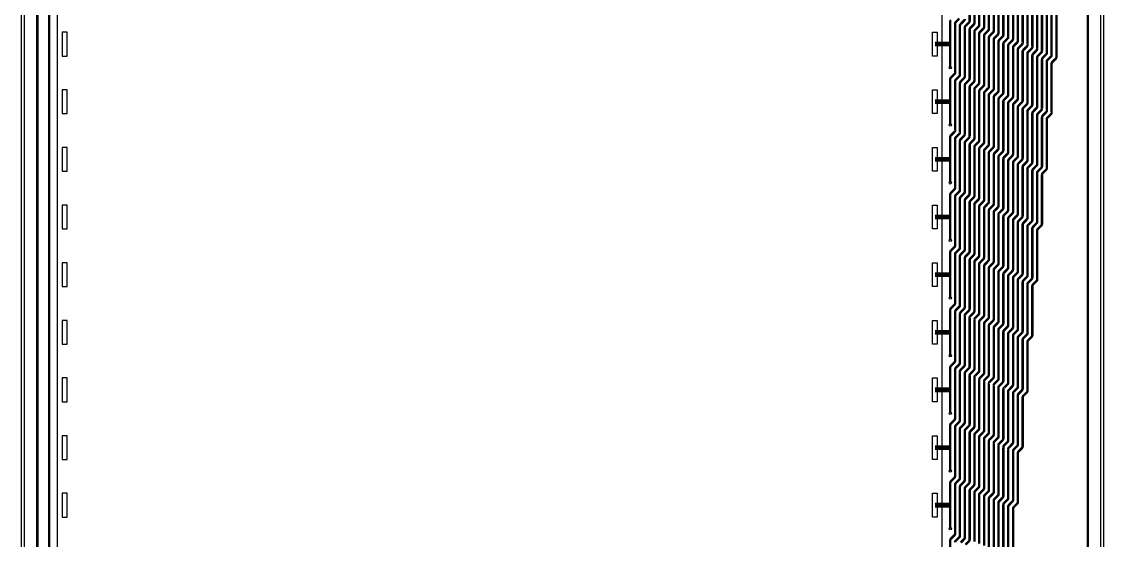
# Model space of a CAD drawing. Header units: millimetres. Extents: x 106 to 221, y -259 to -31.
# Drawn here: x 106.4 to 220.3, y -180.7 to -126.1 of the extents above; entities that cross this region are included whole.
import ezdxf

# ---------------------------------------------------------------- set-up
doc = ezdxf.new("R2010")
doc.units = ezdxf.units.MM
doc.header["$MEASUREMENT"] = 0
for name, color, linetype in [('17', 1, 'CONTINUOUS'), ('26', 7, 'CONTINUOUS'), ('9B Barrier', 82, 'CONTINUOUS')]:
    doc.layers.add(name, color=color, linetype=linetype)

msp = doc.modelspace()

# ---------------------------------------------------------------- linework, layer by layer
at = {"layer": '17', "const_width": 0.254}
for points in [[(162.85, -256.45), (108.32, -256.45, -0.414214), (108.07, -256.19), (108.07, -70.46, -0.414214), (108.32, -70.21), (147.48, -70.21, 0.414214), (147.73, -69.95), (147.73, -55.11, -0.152296), (147.78, -54.97), (150.81, -50.58, 0.152296), (150.85, -50.44), (150.85, -30.97)], [(175.35, -30.97), (175.35, -50.44, 0.152296), (175.4, -50.58), (178.43, -54.97, -0.152296), (178.47, -55.11), (178.47, -63.77, 0.052274), (178.48, -63.83), (178.74, -65.04, -0.052274), (178.74, -65.1), (178.74, -69.95, 0.414214), (179, -70.21), (218.38, -70.21, -0.414214), (218.64, -70.46), (218.64, -256.19, -0.414214), (218.38, -256.45), (163.85, -256.45)], [(109.32, -252.95), (109.32, -90.78, -0.414214)], [(204.17, -149.14), (204.17, -144.32, -0.198912), (204.25, -144.14), (204.61, -143.78, 0.198912), (204.68, -143.6), (204.68, -138.47, -0.198912), (204.76, -138.29), (205.12, -137.93, 0.198912), (205.19, -137.75), (205.19, -132.61, -0.198912), (205.27, -132.43), (205.62, -132.07, 0.198912), (205.7, -131.89), (205.7, -126.76, -0.198912), (205.77, -126.58), (206.13, -126.22, 0.198912), (206.21, -126.04), (206.21, -120.9, -0.198912)], [(204.17, -155.21), (204.17, -150.39, -0.198912), (204.25, -150.21), (204.61, -149.85, 0.198912), (204.68, -149.67), (204.68, -144.53, -0.198912), (204.76, -144.35), (205.12, -143.99, 0.198912), (205.19, -143.81), (205.19, -138.68, -0.198912), (205.27, -138.5), (205.62, -138.14, 0.198912), (205.7, -137.96), (205.7, -132.82, -0.198912), (205.77, -132.64), (206.13, -132.28, 0.198912), (206.21, -132.1), (206.21, -126.97, -0.198912), (206.28, -126.79), (206.64, -126.43, 0.198912), (206.71, -126.25), (206.71, -121.11, -0.198912)], [(204.17, -161.27), (204.17, -156.45, -0.198912), (204.25, -156.27), (204.61, -155.91, 0.198912), (204.68, -155.73), (204.68, -150.6, -0.198912), (204.76, -150.42), (205.12, -150.06, 0.198912), (205.19, -149.88), (205.19, -144.74, -0.198912), (205.27, -144.56), (205.62, -144.2, 0.198912), (205.7, -144.02), (205.7, -138.89, -0.198912), (205.77, -138.71), (206.13, -138.35, 0.198912), (206.21, -138.17), (206.21, -133.03, -0.198912), (206.28, -132.85), (206.64, -132.49, 0.198912), (206.71, -132.31), (206.71, -127.18, -0.198912), (206.79, -127), (207.15, -126.64, 0.198912), (207.22, -126.46), (207.22, -121.32, -0.198912)], [(204.17, -167.34), (204.17, -162.52, -0.198912), (204.25, -162.34), (204.61, -161.98, 0.198912), (204.68, -161.8), (204.68, -156.66, -0.198912), (204.76, -156.48), (205.12, -156.12, 0.198912), (205.19, -155.94), (205.19, -150.81, -0.198912), (205.27, -150.63), (205.62, -150.27, 0.198912), (205.7, -150.09), (205.7, -144.95, -0.198912), (205.77, -144.77), (206.13, -144.41, 0.198912), (206.21, -144.23), (206.21, -139.1, -0.198912), (206.28, -138.92), (206.64, -138.56, 0.198912), (206.71, -138.38), (206.71, -133.24, -0.198912), (206.79, -133.06), (207.15, -132.7, 0.198912), (207.22, -132.52), (207.22, -127.39, -0.198912), (207.3, -127.21), (207.66, -126.85, 0.198912), (207.73, -126.67), (207.73, -121.53, -0.198912)], [(204.17, -173.4), (204.17, -168.58, -0.198912), (204.25, -168.4), (204.61, -168.04, 0.198912), (204.68, -167.86), (204.68, -162.73, -0.198912), (204.76, -162.55), (205.12, -162.19, 0.198912), (205.19, -162.01), (205.19, -156.87, -0.198912), (205.27, -156.69), (205.62, -156.33, 0.198912), (205.7, -156.15), (205.7, -151.02, -0.198912), (205.77, -150.84), (206.13, -150.48, 0.198912), (206.21, -150.3), (206.21, -145.16, -0.198912), (206.28, -144.98), (206.64, -144.62, 0.198912), (206.71, -144.44), (206.71, -139.31, -0.198912), (206.79, -139.13), (207.15, -138.77, 0.198912), (207.22, -138.59), (207.22, -133.45, -0.198912), (207.3, -133.27), (207.66, -132.91, 0.198912), (207.73, -132.73), (207.73, -127.6, -0.198912), (207.81, -127.42), (208.16, -127.06, 0.198912), (208.24, -126.88), (208.24, -121.74, -0.198912)], [(204.17, -179.47), (204.17, -174.65, -0.198912), (204.25, -174.47), (204.61, -174.11, 0.198912), (204.68, -173.93), (204.68, -168.79, -0.198912), (204.76, -168.61), (205.12, -168.25, 0.198912), (205.19, -168.07), (205.19, -162.94, -0.198912), (205.27, -162.76), (205.62, -162.4, 0.198912), (205.7, -162.22), (205.7, -157.08, -0.198912), (205.77, -156.9), (206.13, -156.54, 0.198912), (206.21, -156.36), (206.21, -151.23, -0.198912), (206.28, -151.05), (206.64, -150.69, 0.198912), (206.71, -150.51), (206.71, -145.37, -0.198912), (206.79, -145.19), (207.15, -144.83, 0.198912), (207.22, -144.65), (207.22, -139.52, -0.198912), (207.3, -139.34), (207.66, -138.98, 0.198912), (207.73, -138.8), (207.73, -133.66, -0.198912), (207.81, -133.48), (208.16, -133.12, 0.198912), (208.24, -132.95), (208.24, -127.81, -0.198912), (208.31, -127.63), (208.67, -127.27, 0.198912), (208.75, -127.09), (208.75, -121.95, -0.198912)], [(204.17, -185.53), (204.17, -180.71, -0.198912), (204.25, -180.53), (204.61, -180.17, 0.198912), (204.68, -179.99), (204.68, -174.86, -0.198912), (204.76, -174.68), (205.12, -174.32, 0.198912), (205.19, -174.14), (205.19, -169, -0.198912), (205.27, -168.82), (205.62, -168.46, 0.198912), (205.7, -168.28), (205.7, -163.15, -0.198912), (205.77, -162.97), (206.13, -162.61, 0.198912), (206.21, -162.43), (206.21, -157.29, -0.198912), (206.28, -157.11), (206.64, -156.75, 0.198912), (206.71, -156.57), (206.71, -151.44, -0.198912), (206.79, -151.26), (207.15, -150.9, 0.198912), (207.22, -150.72), (207.22, -145.58, -0.198912), (207.3, -145.4), (207.66, -145.04, 0.198912), (207.73, -144.86), (207.73, -139.73, -0.198912), (207.81, -139.55), (208.16, -139.19, 0.198912), (208.24, -139.01), (208.24, -133.87, -0.198912), (208.31, -133.69), (208.67, -133.34, 0.198912), (208.75, -133.16), (208.75, -128.02, -0.198912), (208.82, -127.84), (209.18, -127.48, 0.198912), (209.25, -127.3), (209.25, -122.16, -0.198912)], [(204.68, -180.92, -0.198912), (204.76, -180.74), (205.12, -180.38, 0.198912), (205.19, -180.2), (205.19, -175.07, -0.198912), (205.27, -174.89), (205.62, -174.53, 0.198912), (205.7, -174.35), (205.7, -169.21, -0.198912), (205.77, -169.03), (206.13, -168.67, 0.198912), (206.21, -168.49), (206.21, -163.36, -0.198912), (206.28, -163.18), (206.64, -162.82, 0.198912), (206.71, -162.64), (206.71, -157.5, -0.198912), (206.79, -157.32), (207.15, -156.96, 0.198912), (207.22, -156.78), (207.22, -151.65, -0.198912), (207.3, -151.47), (207.66, -151.11, 0.198912), (207.73, -150.93), (207.73, -145.79, -0.198912), (207.81, -145.61), (208.16, -145.25, 0.198912), (208.24, -145.08), (208.24, -139.94, -0.198912), (208.31, -139.76), (208.67, -139.4, 0.198912), (208.75, -139.22), (208.75, -134.08, -0.198912), (208.82, -133.9), (209.18, -133.55, 0.198912), (209.25, -133.37), (209.25, -128.23, -0.198912), (209.33, -128.05), (209.69, -127.69, 0.198912), (209.76, -127.51), (209.76, -122.37, -0.198912)], [(205.27, -180.95), (205.62, -180.59, 0.198912), (205.7, -180.41), (205.7, -175.28, -0.198912), (205.77, -175.1), (206.13, -174.74, 0.198912), (206.21, -174.56), (206.21, -169.42, -0.198912), (206.28, -169.24), (206.64, -168.88, 0.198912), (206.71, -168.7), (206.71, -163.57, -0.198912), (206.79, -163.39), (207.15, -163.03, 0.198912), (207.22, -162.85), (207.22, -157.71, -0.198912), (207.3, -157.53), (207.66, -157.17, 0.198912), (207.73, -157), (207.73, -151.86, -0.198912), (207.81, -151.68), (208.16, -151.32, 0.198912), (208.24, -151.14), (208.24, -146, -0.198912), (208.31, -145.82), (208.67, -145.47, 0.198912), (208.75, -145.29), (208.75, -140.15, -0.198912), (208.82, -139.97), (209.18, -139.61, 0.198912), (209.25, -139.43), (209.25, -134.29, -0.198912), (209.33, -134.12), (209.69, -133.76, 0.198912), (209.76, -133.58), (209.76, -128.44, -0.198912), (209.84, -128.26), (210.2, -127.9, 0.198912), (210.27, -127.72), (210.27, -122.59, -0.198912)], [(205.77, -181.16), (206.13, -180.8, 0.198912), (206.21, -180.62), (206.21, -175.49, -0.198912), (206.28, -175.31), (206.64, -174.95, 0.198912), (206.71, -174.77), (206.71, -169.63, -0.198912), (206.79, -169.45), (207.15, -169.09, 0.198912), (207.22, -168.92), (207.22, -163.78, -0.198912), (207.3, -163.6), (207.66, -163.24, 0.198912), (207.73, -163.06), (207.73, -157.92, -0.198912), (207.81, -157.74), (208.16, -157.39, 0.198912), (208.24, -157.21), (208.24, -152.07, -0.198912), (208.31, -151.89), (208.67, -151.53, 0.198912), (208.75, -151.35), (208.75, -146.21, -0.198912), (208.82, -146.03), (209.18, -145.68, 0.198912), (209.25, -145.5), (209.25, -140.36, -0.198912), (209.33, -140.18), (209.69, -139.82, 0.198912), (209.76, -139.64), (209.76, -134.51, -0.198912), (209.84, -134.33), (210.2, -133.97, 0.198912), (210.27, -133.79), (210.27, -128.65, -0.198912), (210.35, -128.47), (210.7, -128.11, 0.198912), (210.78, -127.93), (210.78, -122.8, -0.198912)], [(206.71, -180.83), (206.71, -175.7, -0.198912), (206.79, -175.52), (207.15, -175.16, 0.198912), (207.22, -174.98), (207.22, -169.84, -0.198912), (207.3, -169.66), (207.66, -169.31, 0.198912), (207.73, -169.13), (207.73, -163.99, -0.198912), (207.81, -163.81), (208.16, -163.45, 0.198912), (208.24, -163.27), (208.24, -158.13, -0.198912), (208.31, -157.95), (208.67, -157.6, 0.198912), (208.75, -157.42), (208.75, -152.28, -0.198912), (208.82, -152.1), (209.18, -151.74, 0.198912), (209.25, -151.56), (209.25, -146.42, -0.198912), (209.33, -146.25), (209.69, -145.89, 0.198912), (209.76, -145.71), (209.76, -140.57, -0.198912), (209.84, -140.39), (210.2, -140.03, 0.198912), (210.27, -139.85), (210.27, -134.72, -0.198912), (210.35, -134.54), (210.7, -134.18, 0.198912), (210.78, -134), (210.78, -128.86, -0.198912), (210.85, -128.68), (211.21, -128.32, 0.198912), (211.29, -128.14), (211.29, -123.01, -0.198912)], [(207.22, -181.05), (207.22, -175.91, -0.198912), (207.3, -175.73), (207.66, -175.37, 0.198912), (207.73, -175.19), (207.73, -170.05, -0.198912), (207.81, -169.87), (208.16, -169.52, 0.198912), (208.24, -169.34), (208.24, -164.2, -0.198912), (208.31, -164.02), (208.67, -163.66, 0.198912), (208.75, -163.48), (208.75, -158.34, -0.198912), (208.82, -158.17), (209.18, -157.81, 0.198912), (209.25, -157.63), (209.25, -152.49, -0.198912), (209.33, -152.31), (209.69, -151.95, 0.198912), (209.76, -151.77), (209.76, -146.64, -0.198912), (209.84, -146.46), (210.2, -146.1, 0.198912), (210.27, -145.92), (210.27, -140.78, -0.198912), (210.35, -140.6), (210.7, -140.24, 0.198912), (210.78, -140.06), (210.78, -134.93, -0.198912), (210.85, -134.75), (211.21, -134.39, 0.198912), (211.29, -134.21), (211.29, -129.07, -0.198912), (211.36, -128.89), (211.72, -128.53, 0.198912), (211.79, -128.35), (211.79, -123.22, -0.198912)], [(207.73, -181.26), (207.73, -176.12, -0.198912), (207.81, -175.94), (208.16, -175.58, 0.198912), (208.24, -175.4), (208.24, -170.26, -0.198912), (208.31, -170.09), (208.67, -169.73, 0.198912), (208.75, -169.55), (208.75, -164.41, -0.198912), (208.82, -164.23), (209.18, -163.87, 0.198912), (209.25, -163.69), (209.25, -158.56, -0.198912), (209.33, -158.38), (209.69, -158.02, 0.198912), (209.76, -157.84), (209.76, -152.7, -0.198912), (209.84, -152.52), (210.2, -152.16, 0.198912), (210.27, -151.98), (210.27, -146.85, -0.198912), (210.35, -146.67), (210.7, -146.31, 0.198912), (210.78, -146.13), (210.78, -140.99, -0.198912), (210.85, -140.81), (211.21, -140.45, 0.198912), (211.29, -140.27), (211.29, -135.14, -0.198912), (211.36, -134.96), (211.72, -134.6, 0.198912), (211.79, -134.42), (211.79, -129.28, -0.198912), (211.87, -129.1), (212.23, -128.74, 0.198912), (212.3, -128.56), (212.3, -123.43, -0.198912)], [(208.24, -181.47), (208.24, -176.33, -0.198912), (208.31, -176.15), (208.67, -175.79, 0.198912), (208.75, -175.61), (208.75, -170.48, -0.198912), (208.82, -170.3), (209.18, -169.94, 0.198912), (209.25, -169.76), (209.25, -164.62, -0.198912), (209.33, -164.44), (209.69, -164.08, 0.198912), (209.76, -163.9), (209.76, -158.77, -0.198912), (209.84, -158.59), (210.2, -158.23, 0.198912), (210.27, -158.05), (210.27, -152.91, -0.198912), (210.35, -152.73), (210.7, -152.37, 0.198912), (210.78, -152.19), (210.78, -147.06, -0.198912), (210.85, -146.88), (211.21, -146.52, 0.198912), (211.29, -146.34), (211.29, -141.2, -0.198912), (211.36, -141.02), (211.72, -140.66, 0.198912), (211.79, -140.48), (211.79, -135.35, -0.198912), (211.87, -135.17), (212.23, -134.81, 0.198912), (212.3, -134.63), (212.3, -129.49, -0.198912), (212.38, -129.31), (212.74, -128.95, 0.198912), (212.81, -128.77), (212.81, -123.64, -0.198912)], [(208.75, -181.68), (208.75, -176.54, -0.198912), (208.82, -176.36), (209.18, -176, 0.198912), (209.25, -175.82), (209.25, -170.69, -0.198912), (209.33, -170.51), (209.69, -170.15, 0.198912), (209.76, -169.97), (209.76, -164.83, -0.198912), (209.84, -164.65), (210.2, -164.29, 0.198912), (210.27, -164.11), (210.27, -158.98, -0.198912), (210.35, -158.8), (210.7, -158.44, 0.198912), (210.78, -158.26), (210.78, -153.12, -0.198912), (210.85, -152.94), (211.21, -152.58, 0.198912), (211.29, -152.4), (211.29, -147.27, -0.198912), (211.36, -147.09), (211.72, -146.73, 0.198912), (211.79, -146.55), (211.79, -141.41, -0.198912), (211.87, -141.23), (212.23, -140.87, 0.198912), (212.3, -140.69), (212.3, -135.56, -0.198912), (212.38, -135.38), (212.74, -135.02, 0.198912), (212.81, -134.84), (212.81, -129.7, -0.198912), (212.89, -129.52), (213.24, -129.16, 0.198912), (213.32, -128.98), (213.32, -123.85, -0.198912)], [(209.25, -181.89), (209.25, -176.75, -0.198912), (209.33, -176.57), (209.69, -176.21, 0.198912), (209.76, -176.03), (209.76, -170.9, -0.198912), (209.84, -170.72), (210.2, -170.36, 0.198912), (210.27, -170.18), (210.27, -165.04, -0.198912), (210.35, -164.86), (210.7, -164.5, 0.198912), (210.78, -164.32), (210.78, -159.19, -0.198912), (210.85, -159.01), (211.21, -158.65, 0.198912), (211.29, -158.47), (211.29, -153.33, -0.198912), (211.36, -153.15), (211.72, -152.79, 0.198912), (211.79, -152.61), (211.79, -147.48, -0.198912), (211.87, -147.3), (212.23, -146.94, 0.198912), (212.3, -146.76), (212.3, -141.62, -0.198912), (212.38, -141.44), (212.74, -141.08, 0.198912), (212.81, -140.9), (212.81, -135.77, -0.198912), (212.89, -135.59), (213.24, -135.23, 0.198912), (213.32, -135.05), (213.32, -129.91, -0.198912), (213.39, -129.73), (213.75, -129.37, 0.198912), (213.83, -129.19), (213.83, -124.06, -0.198912)], [(209.76, -182.1), (209.76, -176.96, -0.198912), (209.84, -176.78), (210.2, -176.42, 0.198912), (210.27, -176.24), (210.27, -171.11, -0.198912), (210.35, -170.93), (210.7, -170.57, 0.198912), (210.78, -170.39), (210.78, -165.25, -0.198912), (210.85, -165.07), (211.21, -164.71, 0.198912), (211.29, -164.53), (211.29, -159.4, -0.198912), (211.36, -159.22), (211.72, -158.86, 0.198912), (211.79, -158.68), (211.79, -153.54, -0.198912), (211.87, -153.36), (212.23, -153, 0.198912), (212.3, -152.82), (212.3, -147.69, -0.198912), (212.38, -147.51), (212.74, -147.15, 0.198912), (212.81, -146.97), (212.81, -141.83, -0.198912), (212.89, -141.65), (213.24, -141.29, 0.198912), (213.32, -141.11), (213.32, -135.98, -0.198912), (213.39, -135.8), (213.75, -135.44, 0.198912), (213.83, -135.26), (213.83, -130.12, -0.198912), (213.9, -129.94), (214.26, -129.58, 0.198912), (214.33, -129.4), (214.33, -124.27, -0.198912)], [(210.27, -182.31), (210.27, -177.17, -0.198912), (210.35, -176.99), (210.7, -176.63, 0.198912), (210.78, -176.45), (210.78, -171.32, -0.198912), (210.85, -171.14), (211.21, -170.78, 0.198912), (211.29, -170.6), (211.29, -165.46, -0.198912), (211.36, -165.28), (211.72, -164.92, 0.198912), (211.79, -164.74), (211.79, -159.61, -0.198912), (211.87, -159.43), (212.23, -159.07, 0.198912), (212.3, -158.89), (212.3, -153.75, -0.198912), (212.38, -153.57), (212.74, -153.21, 0.198912), (212.81, -153.03), (212.81, -147.9, -0.198912), (212.89, -147.72), (213.24, -147.36, 0.198912), (213.32, -147.18), (213.32, -142.04, -0.198912), (213.39, -141.86), (213.75, -141.5, 0.198912), (213.83, -141.32), (213.83, -136.19, -0.198912), (213.9, -136.01), (214.26, -135.65, 0.198912), (214.33, -135.47), (214.33, -130.33, -0.198912), (214.41, -130.15), (214.77, -129.79, 0.198912), (214.84, -129.62), (214.84, -124.48, -0.198912)], [(210.78, -182.52), (210.78, -177.38, -0.198912), (210.85, -177.2), (211.21, -176.84, 0.198912), (211.29, -176.66), (211.29, -171.53, -0.198912), (211.36, -171.35), (211.72, -170.99, 0.198912), (211.79, -170.81), (211.79, -165.67, -0.198912), (211.87, -165.49), (212.23, -165.13, 0.198912), (212.3, -164.95), (212.3, -159.82, -0.198912), (212.38, -159.64), (212.74, -159.28, 0.198912), (212.81, -159.1), (212.81, -153.96, -0.198912), (212.89, -153.78), (213.24, -153.42, 0.198912), (213.32, -153.24), (213.32, -148.11, -0.198912), (213.39, -147.93), (213.75, -147.57, 0.198912), (213.83, -147.39), (213.83, -142.25, -0.198912), (213.9, -142.07), (214.26, -141.71, 0.198912), (214.33, -141.54), (214.33, -136.4, -0.198912), (214.41, -136.22), (214.77, -135.86, 0.198912), (214.84, -135.68), (214.84, -130.54, -0.198912), (214.92, -130.36), (215.28, -130.01, 0.198912), (215.35, -129.83), (215.35, -124.69, -0.198912)], [(204.17, -137.01), (204.17, -132.19, -0.198912), (204.25, -132.01), (204.61, -131.65, 0.198912), (204.68, -131.47), (204.68, -126.34, -0.198912), (204.76, -126.16), (205.12, -125.8, 0.198912)], [(205.7, -125.83, -0.198912), (205.62, -126.01), (205.27, -126.37, 0.198912), (205.19, -126.55), (205.19, -131.68, -0.198912), (205.12, -131.86), (204.76, -132.22, 0.198912), (204.68, -132.4), (204.68, -137.54, -0.198912), (204.61, -137.72), (204.25, -138.08, 0.198912), (204.17, -138.26), (204.17, -143.08)], [(204.25, -125.95, 0.198912), (204.17, -126.13), (204.17, -130.95)]]:
    msp.add_lwpolyline(points, format="xyb", dxfattribs=at)
at = {"layer": '17'}
for points in [[(110.7, -127.23), (110.7, -129.74), (111.2, -129.74), (111.2, -127.23)], [(202.8, -127.23), (202.8, -129.74), (202.3, -129.74), (202.3, -127.23)], [(110.7, -133.3), (110.7, -135.8), (111.2, -135.8), (111.2, -133.3)], [(202.8, -133.3), (202.8, -135.8), (202.3, -135.8), (202.3, -133.3)], [(110.7, -139.36), (110.7, -141.87), (111.2, -141.87), (111.2, -139.36)], [(202.8, -139.36), (202.8, -141.87), (202.3, -141.87), (202.3, -139.36)], [(110.7, -145.43), (110.7, -147.93), (111.2, -147.93), (111.2, -145.43)], [(202.8, -145.43), (202.8, -147.93), (202.3, -147.93), (202.3, -145.43)], [(110.7, -151.49), (110.7, -154), (111.2, -154), (111.2, -151.49)], [(202.8, -151.49), (202.8, -154), (202.3, -154), (202.3, -151.49)], [(110.7, -157.56), (110.7, -160.06), (111.2, -160.06), (111.2, -157.56)], [(202.8, -157.56), (202.8, -160.06), (202.3, -160.06), (202.3, -157.56)], [(110.7, -163.62), (110.7, -166.13), (111.2, -166.13), (111.2, -163.62)], [(202.8, -163.62), (202.8, -166.13), (202.3, -166.13), (202.3, -163.62)], [(110.7, -169.69), (110.7, -172.19), (111.2, -172.19), (111.2, -169.69)], [(202.8, -169.69), (202.8, -172.19), (202.3, -172.19), (202.3, -169.69)], [(110.7, -175.75), (110.7, -178.26), (111.2, -178.26), (111.2, -175.75)], [(202.8, -175.75), (202.8, -178.26), (202.3, -178.26), (202.3, -175.75)]]:
    msp.add_lwpolyline(points, close=True, dxfattribs=at)
at = {"layer": '17', "const_width": 0.5}
for points in [[(202.55, -128.48), (204.17, -128.48)], [(202.55, -134.55), (204.17, -134.55)], [(202.55, -140.61), (204.17, -140.61)], [(202.55, -146.68), (204.17, -146.68)], [(202.55, -152.74), (204.17, -152.74)], [(202.55, -158.81), (204.17, -158.81)], [(202.55, -164.87), (204.17, -164.87)], [(202.55, -170.94), (204.17, -170.94)], [(202.55, -177), (204.17, -177)]]:
    msp.add_lwpolyline(points, dxfattribs=at)
at = {"layer": '17'}
for centre in [(204.17, -130.95), (204.17, -137.01), (204.17, -143.08), (204.17, -149.14), (204.17, -155.21), (204.17, -161.27), (204.17, -167.34), (204.17, -173.4), (204.17, -179.47)]:
    msp.add_circle(centre, 0.127, dxfattribs=at)
at = {"layer": '26'}
msp.add_lwpolyline([(145.61, -68.19, -0.415478), (145.25, -68.81), (106.67, -68.81), (106.67, -257.84), (220.03, -257.84), (220.03, -68.81), (180.96, -68.81, -0.415478), (180.59, -68.19)], format="xyb", dxfattribs=at)
at = {"layer": '9B Barrier'}
for points in [[(106.42, -258.1), (106.42, -68.56)], [(220.29, -68.56), (220.29, -258.1)]]:
    msp.add_lwpolyline(points, dxfattribs=at)
at = {"layer": '9B Barrier', "color": 101}
msp.add_lwpolyline([(203.3, -93.63), (203.3, -254.32), (110.2, -254.32), (110.2, -93.63)], close=True, dxfattribs=at)
at = {"layer": '9B Barrier', "color": 83}
msp.add_lwpolyline([(203.3, -93.63), (203.3, -254.32), (110.2, -254.32), (110.2, -93.63)], close=True, dxfattribs=at)

doc.saveas('drawing.dxf')
